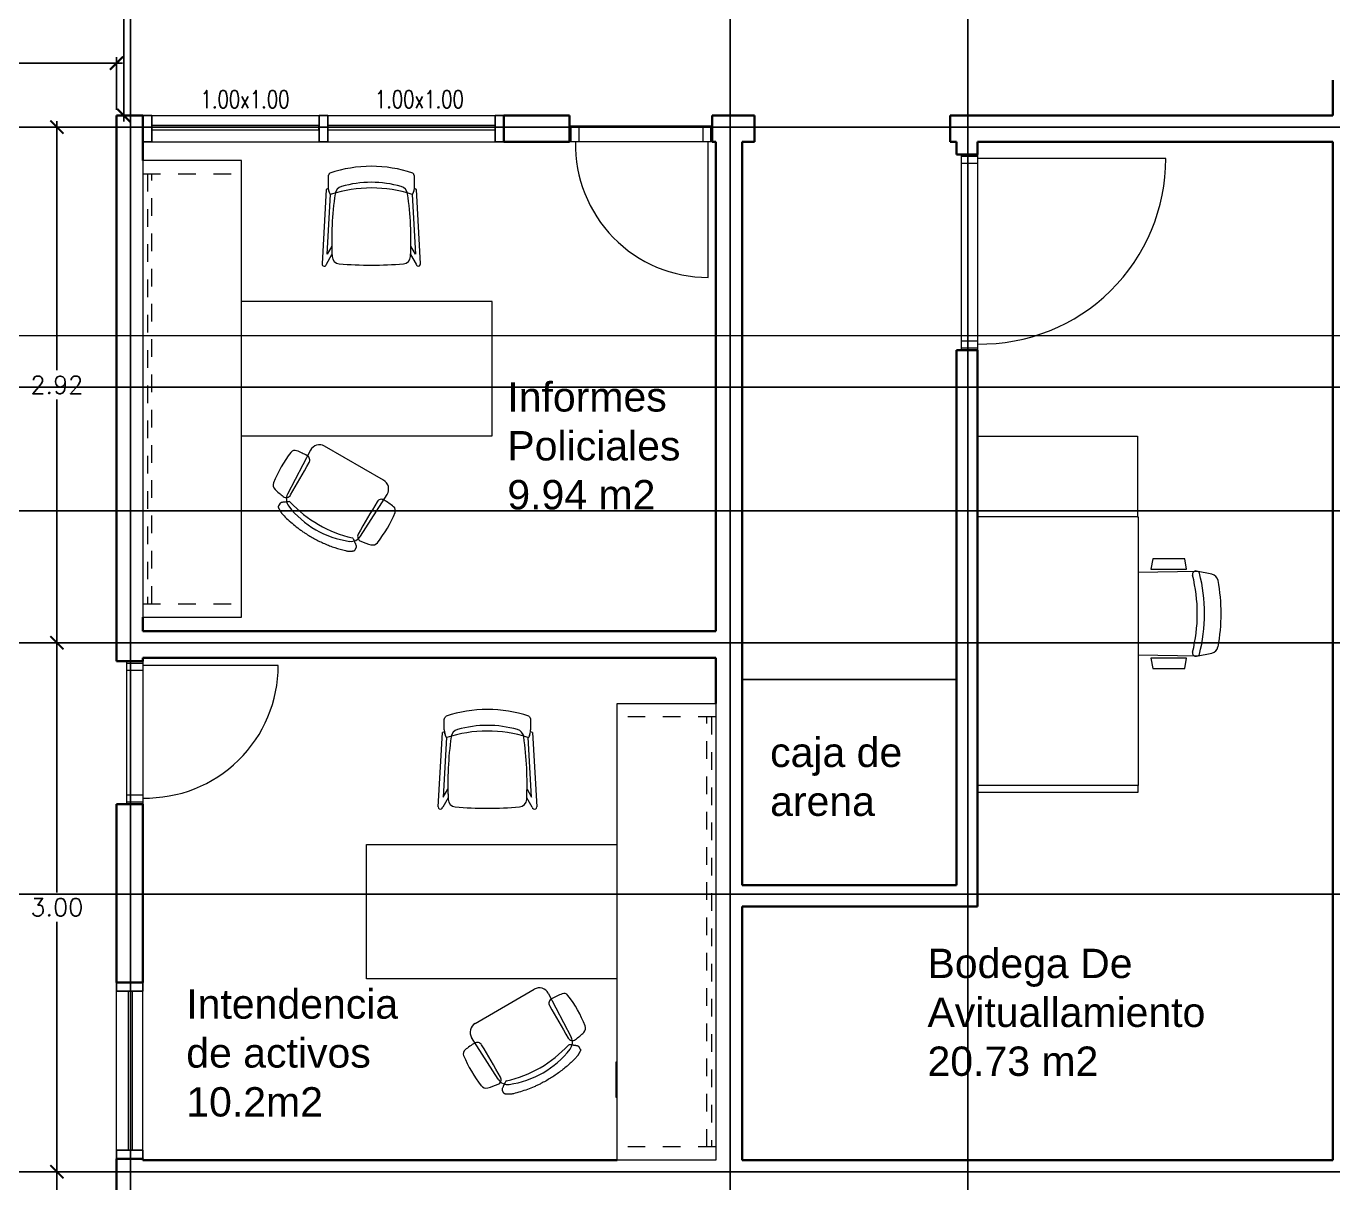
# Model space of a CAD drawing. Header units: inches. Extents: x -6 to 158, y 10 to 161.
# Drawn here: x 32.4 to 39.81, y 88.9 to 95.47 of the extents above; entities that cross this region are included whole.
import ezdxf

# ---------------------------------------------------------------- set-up
doc = ezdxf.new("R2010")
doc.units = ezdxf.units.IN
doc.header["$MEASUREMENT"] = 0
doc.linetypes.add('Dash', pattern=[6, 3, -3])
doc.linetypes.add('IMPORT-AI-Linetype-8', pattern=[7811.371918, 4882.107551, -976.421456, 976.421456, -976.421456])
for name, color, linetype in [('6', 6, 'Continuous'), ('FM-A-OP_1-102RP$0$A-TEXT-NT-002', 2, 'Continuous'), ('HATCH ACERA QUIRIBI', 33, 'FENCELINE1'), ('ZUCA-EJES', 251, 'Continuous')]:
    doc.layers.add(name, color=color, linetype=linetype)
for name, color, linetype, lineweight in [('A-DETL-GENF', 92, 'Continuous', 9), ('A-DOOR', 2, 'Continuous', 9), ('A-GLAZ-CURT', 2, 'Continuous', 9), ('A-GLAZ-CWMG', 2, 'Continuous', 9), ('A-WALL', 5, 'Continuous', 9), ('G-ANNO-SYMB', 111, 'Continuous', 9), ('I-FURN', 2, 'Continuous', 9), ('I-FURN-PNLS', 2, 'Continuous', 9)]:
    doc.layers.add(name, color=color, linetype=linetype, lineweight=lineweight)
doc.layers.add('Sector terreno natural', color=7, linetype='Continuous', lineweight=13, true_color=0xa28c7c)
doc.styles.add('DETALLES$0$DETALLES$0$TEXTO GENERAL', font='romans.shx')
doc.styles.add('FM-A-OP_1-102RP$0$2mm(50)', font='simplex.shx', dxfattribs={"width": 0.75, "height": 0.1})
doc.styles.get("Standard").update_dxf_attribs({"font": 'arial.ttf'})
doc.linetypes.add('FENCELINE1', pattern='A,0.25,-0.1,[133,ltypeshp.shx,S=0.1,R=0,X=-0.1,Y=0],-0.1,1', length=1.45)
doc.dimstyles.new('DISTRIBUCIÓN$0$PLANTA ARQUITECTONICA$0$STANDARD', dxfattribs={"dimscale": 0, "dimtxt": 0.1, "dimasz": 0.075, "dimexe": 0.0333, "dimexo": 0.0333, "dimgap": 0.0333, "dimtad": 0, "dimtih": 1, "dimtoh": 1, "dimzin": 0, "dimdsep": 46, "dimtxsty": 'DETALLES$0$DETALLES$0$TEXTO GENERAL', "dimblk": 'DISTRIBUCIÓN$0$PLANTA ARQUITECTONICA$0$_ARCHTICK', "dimcen": 0.0333, "dimdle": 0.0333, "dimclrd": 124, "dimclre": 124, "dimclrt": 1, "dimaunit": 1, "dimadec": 0, "dimazin": 0, "dimtfac": 1, "dimtix": 1, "dimtmove": 2, "dimatfit": 3, "dimfxl": 2, "dimtolj": 1, "dimtzin": 0, "dimarcsym": 0})

# ---------------------------------------------------------------- blocks, each defined once
blk = doc.blocks.new('Doors_Door-sets_JELD-WEN_Interior_HP_FS12_FCore_Single_1_0 - 1090 x 2090 mm - M11 x M21-367401-Level 1')
at = {"layer": 'A-DETL-GENF', "color": 1}
for p, q in [((-545, 32), (-503, 32)), ((-545, -60), (-545, 32)), ((-515, 32), (515, 32)), ((-503, 32), (-503, -60)), ((503, 32), (545, 32)), ((503, -60), (503, 32)), ((545, 32), (545, -60)), ((-503, -60), (-545, -60)), ((515, -60), (-515, -60)), ((545, -60), (503, -60)), ((530.8, -1127.8), (530.8, -60))]:
    blk.add_line(p, q, dxfattribs=at)
blk.add_arc((530.3, -76.5), 1051.3, 179.10071, 270.02725, dxfattribs=at)
at = {"layer": 'A-DOOR', "color": 1, "lineweight": 18}
for p, q in [((-555, -60), (-555, 32)), ((-555, 32), (-545, 32)), ((545, 32), (555, 32)), ((555, 32), (555, -60)), ((-545, -60), (-555, -60)), ((555, -60), (545, -60))]:
    blk.add_line(p, q, dxfattribs=at)
blk = doc.blocks.new('Doors_Door-sets_JELD-WEN_Interior_HP_FS12_FCore_Single_1_0 - 790 x 2090 mm - M8 x M21-368710-Level 1')
at = {"layer": 'A-DETL-GENF', "color": 1}
for p, q in [((-395, 17), (-353, 17)), ((-395, -75), (-395, 17)), ((-365, 17), (365, 17)), ((-353, 17), (-353, -75)), ((353, 17), (395, 17)), ((353, -75), (353, 17)), ((395, 17), (395, -75)), ((-353, -75), (-395, -75)), ((365, -75), (-365, -75)), ((395, -75), (353, -75)), ((380.8, -842.8), (380.8, -75))]:
    blk.add_line(p, q, dxfattribs=at)
blk.add_arc((380.3, -91.5), 751.3, 178.74157, 270.03813, dxfattribs=at)
at = {"layer": 'A-DOOR', "color": 1, "lineweight": 18}
for p, q in [((-405, -75), (-405, 17)), ((-405, 17), (-395, 17)), ((395, 17), (405, 17)), ((405, 17), (405, -75)), ((-395, -75), (-405, -75)), ((405, -75), (395, -75))]:
    blk.add_line(p, q, dxfattribs=at)
blk = doc.blocks.new('Haworth_Patterns-Workwall-Architectural - 96_ W x 76_ H x 22_ D-369735-Level 1')
at = {"layer": 'I-FURN-PNLS', "color": 251}
for p, q in [((685.8, 381), (-1905, 381)), ((-1905, 381), (-1905, -177.8)), ((685.8, -177.8), (685.8, 381)), ((-1905, -177.8), (685.8, -177.8))]:
    blk.add_line(p, q, dxfattribs=at)
at = {"layer": 'I-FURN-PNLS', "color": 251, "linetype": 'Dash'}
for p, q in [((-1828.8, 381), (-1828.8, -177.8)), ((609.6, 381), (609.6, -177.8)), ((609.6, 355.6), (-1828.8, 355.6)), ((-1828.8, 330.2), (609.6, 330.2))]:
    blk.add_line(p, q, dxfattribs=at)
blk = doc.blocks.new('Haworth_Worksurface_Compose-Convergent_Rectangular - 30_ x 60_-369739-Level 1')
at = {"layer": 'I-FURN-PNLS', "color": 251}
for p, q in [((-381, 660.4), (-381, -762)), ((381, -762), (381, 660.4)), ((-381, -762), (381, -762))]:
    blk.add_line(p, q, dxfattribs=at)
blk = doc.blocks.new('Haworth_Chair_Zody-Task1 - Height Adjustable Arms-369731-Level 1')
at = {"layer": 'I-FURN', "color": 251}
for p, q in [((-135.9, 332.2), (-135.9, 317.5)), ((364.5, 317.5), (364.5, 332.2)), ((-124.5, 248.2), (-136.5, -32.6)), ((365.1, -32.6), (353.1, 248.2)), ((-79.4, -92.2), (308, -92.2))]:
    blk.add_line(p, q, dxfattribs=at)
for centre, radius, start, end in [((-61, 245.5), 63.5, 111.90935, 177.55799), ((114.3, -375.7), 685.8, 72.76469, 107.23531), ((114.3, -190.4), 533.4, 68.09065, 111.90935), ((289.6, 245.5), 63.5, 2.44201, 68.09065), ((461.4, 127.5), 695, 171.3676, 187.7544), ((-191.2, 226.6), 34.9, 104.73527, 171.3676), ((-83.9, -181.5), 456.9, 96.97382, 104.73527), ((-135.9, 243.6), 28.6, 0.2302, 96.97382), ((3.2, 433.8), 182.4, 230.20856, 237.03743), ((-12984, 192), 12876.8, 359.28714, 0.2302), ((-90.7, 288.9), 9.77, 237.03743, 280.74467), ((319.3, 288.9), 9.77, 259.25536, 302.96257), ((225.4, 433.8), 182.4, 302.96257, 309.79144), ((13212.6, 192), 12876.8, 179.7698, 180.71286), ((364.5, 243.6), 28.6, 83.02618, 179.7698), ((312.5, -181.5), 456.9, 75.26473, 83.02618), ((419.8, 226.6), 34.9, 8.6324, 75.26473), ((-232.8, 127.5), 695, 352.2456, 8.6324), ((-198.9, 37.6), 28.6, 187.7544, 261.30306), ((-125.9, 514.7), 511.2, 261.30306, 268.71646), ((-136.8, 32.2), 28.6, 268.71646, 359.28714), ((365.4, 32.2), 28.6, 180.71286, 271.28354), ((354.5, 514.7), 511.2, 271.28354, 278.69694), ((427.5, 37.6), 28.6, 278.69694, 352.2456), ((-79.4, -35), 57.1, 177.55799, 270), ((308, -35), 57.1, 270, 2.44201)]:
    blk.add_arc(centre, radius, start, end, dxfattribs=at)
for points, knots in [([(319.4, 361.9), (306.1, 365.8), (279.2, 372.9), (238.5, 381.1), (204.2, 386), (176.6, 388.7), (152.4, 390.4), (124.7, 391.4), (93.5, 391.2), (62.4, 389.7), (31.3, 386.8), (0.3, 382.6), (-40.5, 375.2), (-70.8, 367.8), (-90.8, 361.9)], [0, 0, 0, 0, 0.1, 0.2, 0.3, 0.35, 0.4, 0.475, 0.55, 0.625, 0.7, 0.775, 0.85, 1, 1, 1, 1]), ([(-90.8, 361.9), (-93.9, 361), (-98.3, 359.5), (-103.8, 357.1), (-107.8, 355.1), (-111.6, 353.1), (-115.2, 351.1), (-118.6, 349), (-121.2, 347.4), (-123.1, 346.1), (-125, 344.9), (-127.9, 342.9), (-129.9, 341.5), (-131.1, 340.8)], [0, 0, 0, 0, 0.166667, 0.25, 0.333333, 0.416667, 0.5, 0.583333, 0.666667, 0.708333, 0.75, 0.833333, 1, 1, 1, 1]), ([(359.7, 340.8), (358.5, 341.5), (356.5, 342.9), (353.6, 344.9), (351.7, 346.1), (349.8, 347.4), (347.2, 349), (343.8, 351.1), (340.2, 353.1), (336.4, 355.1), (332.4, 357.1), (326.9, 359.5), (322.5, 361), (319.4, 361.9)], [0, 0, 0, 0, 0.166667, 0.25, 0.291667, 0.333333, 0.416667, 0.5, 0.583333, 0.666667, 0.75, 0.833333, 1, 1, 1, 1])]:
    blk.add_open_spline(points, degree=3, knots=knots, dxfattribs=at)
for points in [[(-133.8, 338.4), (-134.2, 337.8), (-134.9, 336.4), (-135.6, 334.3), (-135.8, 332.9), (-135.9, 332.2)], [(-135.9, 317.5), (-135.8, 316.2), (-135.3, 313.7), (-133.2, 309.8), (-129.9, 305.8), (-125.4, 301.9), (-121.6, 299.2), (-119.5, 297.9)], [(-131.1, 340.8), (-131.4, 340.5), (-132.1, 340.1), (-132.8, 339.5), (-133.4, 338.9), (-133.7, 338.6), (-133.8, 338.4)], [(-119.5, 297.9), (-118.4, 297.2), (-116.4, 295.9), (-114.5, 294.4), (-113.5, 293.6)], [(342.1, 293.6), (343.1, 294.4), (345, 295.9), (347, 297.2), (348.1, 297.9)], [(348.1, 297.9), (350.2, 299.2), (354, 301.9), (358.5, 305.8), (361.8, 309.8), (363.9, 313.7), (364.4, 316.2), (364.5, 317.5)], [(362.4, 338.4), (362.3, 338.6), (362, 338.9), (361.4, 339.5), (360.7, 340.1), (360, 340.5), (359.7, 340.8)], [(364.5, 332.2), (364.4, 332.9), (364.2, 334.3), (363.5, 336.4), (362.8, 337.8), (362.4, 338.4)]]:
    blk.add_open_spline(points, degree=3, dxfattribs=at)
blk = doc.blocks.new('Haworth_Chair_Zody-Guest - Sled Base-369733-Level 1')
at = {"layer": 'I-FURN', "color": 251}
for p, q in [((-130.5, 405.7), (-130.5, 344.8)), ((359.1, 344.8), (359.1, 405.7)), ((-141.2, 329.7), (-165.1, -92)), ((-136.5, -37.1), (-117.3, 302)), ((345.9, 302), (365.1, -37.1)), ((393.7, -92), (369.8, 329.7)), ((-110.2, 8.6), (-136.5, -37.1)), ((365.1, -37.1), (338.8, 8.6)), ((-139.7, -93.5), (-108.8, -39.9)), ((337.4, -39.9), (368.3, -93.5))]:
    blk.add_line(p, q, dxfattribs=at)
for centre, radius, start, end in [((114.3, -271.9), 732.8, 71.31737, 108.68328), ((114.3, -279.3), 660.4, 111.69998, 112.75632), ((-37.4, 344.8), 93.1, 180, 204.98637), ((-37.4, 344.8), 93.1, 186.47848, 204.98637), ((-116, 308.2), 6.35, 204.98637, 258.40915), ((-116, 308.2), 6.35, 204.98637, 287.82764), ((114.3, -408), 746, 71.94453, 107.82764), ((1798.9, 37.7), 1909.3, 171.9659, 182.62606), ((-41.4, 297.5), 50.8, 106.17353, 171.9659), ((114.3, -239.2), 609.6, 73.82647, 106.17353), ((270, 297.5), 50.8, 8.0341, 73.82647), ((-1570.3, 37.7), 1909.3, 357.37394, 8.0341), ((344.3, 307.4), 6.35, 281.41858, 334.47697), ((344.6, 308.2), 6.35, 281.59085, 335.01363), ((266, 344.8), 93.1, 334.47697, 360), ((266, 344.8), 93.1, 335.01363, 353.52152), ((114.3, -279.3), 660.4, 67.24368, 68.30002), ((1798.9, 37.7), 1909.3, 180.87613, 182.33066), ((-1570.3, 37.7), 1909.3, 357.66934, 359.12387), ((-64, -47.7), 44.5, 182.62606, 265.09121), ((292.6, -47.7), 44.4, 275.93956, 357.37394), ((-152.4, -92.7), 12.7, 176.75, 356.75), ((114.8, 2033.8), 2133.6, 265.09121, 274.90442), ((381, -92.7), 12.7, 183.25, 3.25)]:
    blk.add_arc(centre, radius, start, end, dxfattribs=at)
for points in [[(-120.4, 422.3), (-122, 420.8), (-124.7, 417.8), (-127.8, 413.5), (-129.8, 409.4), (-130.4, 406.9), (-130.5, 405.7)], [(359.1, 405.7), (359, 406.9), (358.4, 409.4), (356.4, 413.5), (353.3, 417.8), (350.6, 420.8), (349, 422.3)]]:
    blk.add_open_spline(points, degree=3, dxfattribs=at)
blk = doc.blocks.new('Haworth_Compose-Storage-Lateral - 1_5 High 30_x18_ Full Lateral-446046-Level 1')
at = {"layer": 'I-FURN'}
for p, q in [((-101.6, 209.5), (101.6, 209.5)), ((-101.6, 203.2), (-101.6, 209.5)), ((101.6, 209.5), (101.6, 203.2))]:
    blk.add_line(p, q, dxfattribs=at)
blk = doc.blocks.new('Haworth_Patterns-Workwall-Architectural - 96_ W x 76_ H x 22_ D-446049-Level 1')
at = {"layer": 'I-FURN-PNLS', "color": 251}
for p, q in [((-1905, 177.8), (685.8, 177.8)), ((-1905, -381), (-1905, 177.8)), ((685.8, 177.8), (685.8, -381)), ((685.8, -381), (-1905, -381))]:
    blk.add_line(p, q, dxfattribs=at)
at = {"layer": 'I-FURN-PNLS', "color": 251, "linetype": 'Dash'}
for p, q in [((-1828.8, -381), (-1828.8, 177.8)), ((609.6, -381), (609.6, 177.8)), ((-1828.8, -330.2), (609.6, -330.2)), ((609.6, -355.6), (-1828.8, -355.6))]:
    blk.add_line(p, q, dxfattribs=at)
blk = doc.blocks.new('Haworth_Worksurface_Compose-Convergent_Rectangular - 30_ x 60_-446193-Level 1')
at = {"layer": 'I-FURN-PNLS', "color": 251}
for p, q in [((-381, 762), (381, 762)), ((-381, -660.4), (-381, 762)), ((381, 762), (381, -660.4))]:
    blk.add_line(p, q, dxfattribs=at)
blk = doc.blocks.new('Haworth_Chair_Zody-Task1 - Height Adjustable Arms-446194-Level 1')
at = {"layer": 'I-FURN', "color": 251}
for p, q in [((-79.4, 92.2), (308, 92.2)), ((-124.5, -248.2), (-136.5, 32.6)), ((365.1, 32.6), (353.1, -248.2)), ((-135.9, -332.2), (-135.9, -317.5)), ((364.5, -317.5), (364.5, -332.2))]:
    blk.add_line(p, q, dxfattribs=at)
for centre, radius, start, end in [((-79.4, 35), 57.1, 90, 182.44201), ((308, 35), 57.2, 357.55799, 90), ((461.4, -127.5), 695, 172.2456, 188.6324), ((-198.9, -37.6), 28.6, 98.69694, 172.2456), ((-125.9, -514.7), 511.2, 91.28354, 98.69694), ((-136.8, -32.2), 28.6, 0.71286, 91.28354), ((-12984, -192), 12876.8, 359.7698, 0.71286), ((13212.6, -192), 12876.8, 179.28714, 180.2302), ((365.4, -32.2), 28.6, 88.71646, 179.28714), ((354.5, -514.7), 511.2, 81.30306, 88.71646), ((427.5, -37.6), 28.6, 7.7544, 81.30306), ((-232.8, -127.5), 695, 351.3676, 7.7544), ((-191.2, -226.6), 34.9, 188.6324, 255.26473), ((-83.9, 181.5), 456.9, 255.26473, 263.02618), ((-135.9, -243.6), 28.6, 263.02618, 359.7698), ((-61, -245.5), 63.5, 182.44201, 248.09065), ((3.2, -433.8), 182.4, 122.96257, 129.79144), ((-90.7, -288.9), 9.77, 79.25533, 122.96257), ((114.3, 375.7), 685.8, 252.76469, 287.23531), ((289.6, -245.5), 63.5, 291.90935, 357.55799), ((319.3, -288.9), 9.77, 57.03743, 100.74464), ((225.4, -433.8), 182.4, 50.20856, 57.03743), ((364.5, -243.6), 28.6, 180.2302, 276.97382), ((312.5, 181.5), 456.9, 276.97382, 284.73527), ((419.8, -226.6), 34.9, 284.73527, 351.3676), ((114.3, 190.4), 533.4, 248.09065, 291.90935)]:
    blk.add_arc(centre, radius, start, end, dxfattribs=at)
for points in [[(-119.5, -297.9), (-118.4, -297.2), (-116.4, -295.9), (-114.5, -294.4), (-113.5, -293.6)], [(342.1, -293.6), (343.1, -294.4), (345, -295.9), (347, -297.2), (348.1, -297.9)], [(-135.9, -317.5), (-135.8, -316.2), (-135.3, -313.7), (-133.2, -309.8), (-129.9, -305.8), (-125.4, -301.9), (-121.6, -299.2), (-119.5, -297.9)], [(-133.8, -338.4), (-134.2, -337.8), (-134.9, -336.4), (-135.6, -334.3), (-135.8, -332.9), (-135.9, -332.2)], [(-131.1, -340.8), (-131.4, -340.5), (-132.1, -340.1), (-132.8, -339.5), (-133.4, -338.9), (-133.7, -338.6), (-133.8, -338.4)], [(348.1, -297.9), (350.2, -299.2), (354, -301.9), (358.5, -305.8), (361.8, -309.8), (363.9, -313.7), (364.4, -316.2), (364.5, -317.5)], [(362.4, -338.4), (362.3, -338.6), (362, -338.9), (361.4, -339.5), (360.7, -340.1), (360, -340.5), (359.7, -340.8)], [(364.5, -332.2), (364.4, -332.9), (364.2, -334.3), (363.5, -336.4), (362.8, -337.8), (362.4, -338.4)]]:
    blk.add_open_spline(points, degree=3, dxfattribs=at)
for points, knots in [([(-90.8, -361.9), (-93.9, -361), (-98.3, -359.5), (-103.8, -357.1), (-107.8, -355.1), (-111.6, -353.1), (-115.2, -351.1), (-118.6, -349), (-121.2, -347.4), (-123.1, -346.1), (-125, -344.9), (-127.9, -342.9), (-129.9, -341.5), (-131.1, -340.8)], [-1, -1, -1, -1, -0.833333, -0.75, -0.666667, -0.583333, -0.5, -0.416667, -0.333333, -0.291667, -0.25, -0.166667, 0, 0, 0, 0]), ([(319.4, -361.9), (299.4, -367.8), (269.1, -375.2), (228.3, -382.6), (197.3, -386.8), (166.2, -389.7), (135.1, -391.2), (103.9, -391.4), (76.2, -390.4), (52, -388.7), (24.4, -386), (-10, -381.1), (-50.6, -372.9), (-77.5, -365.8), (-90.8, -361.9)], [-1, -1, -1, -1, -0.85, -0.775, -0.7, -0.625, -0.55, -0.475, -0.4, -0.35, -0.3, -0.2, -0.1, 0, 0, 0, 0]), ([(359.7, -340.8), (358.5, -341.5), (356.5, -342.9), (353.6, -344.9), (351.7, -346.1), (349.8, -347.4), (347.2, -349), (343.8, -351.1), (340.2, -353.1), (336.4, -355.1), (332.4, -357.1), (326.9, -359.5), (322.5, -361), (319.4, -361.9)], [-1, -1, -1, -1, -0.833333, -0.75, -0.708333, -0.666667, -0.583333, -0.5, -0.416667, -0.333333, -0.25, -0.166667, 0, 0, 0, 0])]:
    blk.add_open_spline(points, degree=3, knots=knots, dxfattribs=at)
blk = doc.blocks.new('Haworth_Chair_Zody-Guest - Sled Base-631458-Level 1')
at = {"layer": 'I-FURN', "color": 251}
for p, q in [((-141.2, -329.7), (-165.1, 92)), ((-139.7, 93.5), (-108.8, 39.9)), ((337.4, 39.9), (368.3, 93.5)), ((393.7, 92), (369.8, -329.7)), ((-136.5, 37.1), (-117.3, -302)), ((-110.2, -8.6), (-136.5, 37.1)), ((365.1, 37.1), (338.8, -8.6)), ((345.9, -302), (365.1, 37.1)), ((-130.5, -405.7), (-130.5, -344.8)), ((359.1, -344.8), (359.1, -405.7))]:
    blk.add_line(p, q, dxfattribs=at)
for centre, radius, start, end in [((-152.4, 92.7), 12.7, 3.25, 183.25), ((-64, 47.7), 44.5, 94.90879, 177.37394), ((114.8, -2033.8), 2133.6, 85.09558, 94.90879), ((292.6, 47.7), 44.4, 2.62606, 84.06044), ((381, 92.7), 12.7, 356.75, 176.75), ((1798.9, -37.7), 1909.3, 177.37394, 188.0341), ((1798.9, -37.7), 1909.3, 177.66934, 179.12387), ((-1570.3, -37.7), 1909.3, 351.9659, 2.62606), ((-1570.3, -37.7), 1909.3, 0.87613, 2.33066), ((114.3, 279.3), 660.4, 247.24368, 248.30002), ((-37.4, -344.8), 93.1, 155.01363, 180), ((-37.4, -344.8), 93.1, 155.01363, 173.52152), ((-116, -308.2), 6.35, 72.17236, 155.01363), ((-116, -308.2), 6.35, 101.59085, 155.01363), ((114.3, 408), 746, 252.17236, 288.05547), ((-41.4, -297.5), 50.8, 188.0341, 253.82647), ((114.3, 239.2), 609.6, 253.82647, 286.17353), ((270, -297.5), 50.8, 286.17353, 351.9659), ((344.3, -307.4), 6.35, 25.52303, 78.58142), ((344.6, -308.2), 6.35, 24.98637, 78.40915), ((266, -344.8), 93.1, 0, 25.52303), ((266, -344.8), 93.1, 6.47848, 24.98637), ((114.3, 279.3), 660.4, 291.69998, 292.75632), ((114.3, 271.9), 732.8, 251.31672, 288.68263)]:
    blk.add_arc(centre, radius, start, end, dxfattribs=at)
for points in [[(-120.4, -422.3), (-122, -420.8), (-124.7, -417.8), (-127.8, -413.5), (-129.8, -409.4), (-130.4, -406.9), (-130.5, -405.7)], [(359.1, -405.7), (359, -406.9), (358.4, -409.4), (356.4, -413.5), (353.3, -417.8), (350.6, -420.8), (349, -422.3)]]:
    blk.add_open_spline(points, degree=3, dxfattribs=at)
blk = doc.blocks.new('Haworth_Worksurface_Reside-Rectangular2 - 60_ x 30_-V3-Level 1')
at = {"layer": 'I-FURN-PNLS', "color": 251}
for p, q in [((-762, 457.2), (762, 457.2)), ((-762, 452.4375), (-762, 457.2))]:
    blk.add_line(p, q, dxfattribs=at)
blk = doc.blocks.new('Haworth_Belong-Screen1 - Full Modesty or Structural L Screen 36-V4-Level 1')
at = {"layer": 'I-FURN-PNLS', "color": 251}
for p, q in [((443.6, 19), (-467.6, 19)), ((443.6, -19.1), (443.6, 19)), ((-467.6, -19.1), (443.6, -19.1))]:
    blk.add_line(p, q, dxfattribs=at)
blk = doc.blocks.new('Haworth_Chair_Very-Task - Fixed Arms-V5-Level 1')
at = {"layer": 'I-FURN', "color": 251}
for p, q in [((-109.1, 393.8), (-127.4, 306.3)), ((356, 306.3), (337.7, 393.8)), ((-125.6, 310.5), (-119.7, -24.2)), ((348.3, -24.2), (354.2, 310.5)), ((-138.9, 250.2), (-197.6, 240.3)), ((-197.6, 240.3), (-197.6, 57.8)), ((-138.9, 48.1), (-138.9, 250.2)), ((426.2, 240.3), (367.5, 250.2)), ((367.5, 250.2), (367.5, 48.1)), ((426.2, 57.8), (426.2, 240.3)), ((-197.6, 57.8), (-138.9, 48.1)), ((367.5, 48.1), (426.2, 57.8))]:
    blk.add_line(p, q, dxfattribs=at)
for centre, radius, start, end in [((114.3, -555.4), 1001.7, 79.16894, 100.83149), ((-65.6, 384.7), 44.5, 100.83149, 168.19944), ((294.2, 384.7), 44.4, 11.80056, 79.16894), ((-108.7, 302.4), 19.1, 168.19944, 284.16199), ((-112.9, 310.7), 12.7, 104.32123, 181), ((114.3, -579.1), 931.1, 75.67877, 104.32123), ((114.3, -581.5), 892.6, 75.83801, 104.16199), ((337.3, 302.4), 19, 255.83801, 11.80056), ((341.5, 310.7), 12.7, 359, 75.67877)]:
    blk.add_arc(centre, radius, start, end, dxfattribs=at)
blk = doc.blocks.new('FIX Haworth_Beside-Storage_Base-Unit_Single-Door-Open-Above - 36_ x Two High-V6-Level 1')
at = {"layer": 'I-FURN-PNLS', "color": 251}
for p, q in [((-450.8, 165.1), (455.6, 165.1)), ((455.6, 165.1), (455.6, -292.1)), ((455.6, -292.1), (-450.8, -292.1))]:
    blk.add_line(p, q, dxfattribs=at)
blk = doc.blocks.new('System Panel - Glazed-952860-Level 1')
at = {"layer": 'A-GLAZ-CURT', "color": 160, "lineweight": 18}
for p, q in [((450, 49.5), (-450, 49.5)), ((-450, 49.5), (-450, 24.5)), ((-450, 24.5), (450, 24.5)), ((450, 24.5), (450, 49.5))]:
    blk.add_line(p, q, dxfattribs=at)
blk = doc.blocks.new('Rectangular Mullion - 50 x 150mm-949924-Level 1')
at = {"layer": 'A-GLAZ-CWMG', "lineweight": 25}
for p, q in [((0, 75), (-50, 75)), ((-50, 75), (-50, -75)), ((0, -75), (0, 75)), ((-50, -75), (0, -75))]:
    blk.add_line(p, q, dxfattribs=at)
blk = doc.blocks.new('Rectangular Mullion - 50 x 150mm-952859-Level 1')
at = {"layer": 'A-GLAZ-CWMG'}
for p, q in [((4567, 7754.4), (3667, 7754.4)), ((4567, 7604.4), (3667, 7604.4))]:
    blk.add_line(p, q, dxfattribs=at)
blk = doc.blocks.new('Rectangular Mullion - 50 x 150mm-949923-Level 1')
at = {"layer": 'A-GLAZ-CWMG', "lineweight": 25}
for p, q in [((-50, 75), (0, 75)), ((-50, -75), (-50, 75)), ((0, 75), (0, -75)), ((0, -75), (-50, -75))]:
    blk.add_line(p, q, dxfattribs=at)
blk = doc.blocks.new('System Panel - Glazed-953008-Level 1')
at = {"layer": 'A-GLAZ-CURT', "color": 160, "lineweight": 18}
for p, q in [((474.4, 49.5), (-474.4, 49.5)), ((-474.4, 49.5), (-474.4, 24.5)), ((-474.4, 24.5), (474.4, 24.5)), ((474.4, 24.5), (474.4, 49.5))]:
    blk.add_line(p, q, dxfattribs=at)
blk = doc.blocks.new('Rectangular Mullion - 50 x 150mm-953007-Level 1')
at = {"layer": 'A-GLAZ-CWMG'}
for p, q in [((-1300, 8803.2), (-1300, 9752.1)), ((-1150, 8803.2), (-1150, 9752.1))]:
    blk.add_line(p, q, dxfattribs=at)
blk = doc.blocks.new('Rectangular Mullion - 50 x 150mm-949921-Level 1')
at = {"layer": 'A-GLAZ-CWMG', "lineweight": 25}
for p, q in [((-25, 75), (25, 75)), ((-25, -75), (-25, 75)), ((25, 75), (25, -75)), ((25, -75), (-25, -75))]:
    blk.add_line(p, q, dxfattribs=at)
blk = doc.blocks.new('DISTRIBUCIÓN$0$PLANTA ARQUITECTONICA$0$_ARCHTICK')
at = {"color": 0, "linetype": 'ByBlock', "const_width": 0.15}
blk.add_lwpolyline([(-0.5, -0.5), (0.5, 0.5)], dxfattribs=at)
blk = doc.blocks.new('*D1011')
at = {"layer": 'Defpoints', "color": 0, "transparency": 16777216}
for p in [(32.991, 88.968), (32.5724, 85.968), (32.991, 85.968)]:
    blk.add_point(p, dxfattribs=at)
at = {"layer": 'Sector terreno natural', "color": 124, "lineweight": -2, "transparency": 16777216}
for p, q in [((32.9577, 88.968), (32.5391, 88.968)), ((32.5724, 89.0013), (32.5724, 87.5513)), ((32.5724, 85.9347), (32.5724, 87.3847)), ((32.9577, 85.968), (32.5391, 85.968))]:
    blk.add_line(p, q, dxfattribs=at)
at = {"layer": 'Sector terreno natural', "color": 124, "lineweight": -2, "transparency": 16777216, "xscale": 0.075, "yscale": 0.075, "zscale": 0.075}
for p, rotation in [((32.5724, 88.968), 90), ((32.5724, 85.968), 270)]:
    blk.add_blockref('DISTRIBUCIÓN$0$PLANTA ARQUITECTONICA$0$_ARCHTICK', p, dxfattribs=dict(at, rotation=rotation))
at = {"layer": 'Sector terreno natural', "color": 1, "transparency": 16777216, "insert": (32.5724, 87.468), "char_height": 0.1, "attachment_point": 5, "style": 'DETALLES$0$DETALLES$0$TEXTO GENERAL'}
blk.add_mtext('\\A1;3.00', dxfattribs=at)
blk = doc.blocks.new('*D1012')
at = {"layer": 'Defpoints', "color": 0, "transparency": 16777216}
for p in [(32.991, 91.968), (32.5724, 88.968), (32.991, 88.968)]:
    blk.add_point(p, dxfattribs=at)
at = {"layer": 'Sector terreno natural', "color": 124, "lineweight": -2, "transparency": 16777216}
for p, q in [((32.5724, 92.0013), (32.5724, 90.5513)), ((32.9577, 91.968), (32.5391, 91.968)), ((32.5724, 88.9347), (32.5724, 90.3847)), ((32.9577, 88.968), (32.5391, 88.968))]:
    blk.add_line(p, q, dxfattribs=at)
at = {"layer": 'Sector terreno natural', "color": 124, "lineweight": -2, "transparency": 16777216, "xscale": 0.075, "yscale": 0.075, "zscale": 0.075}
for p, rotation in [((32.5724, 91.968), 90), ((32.5724, 88.968), 270)]:
    blk.add_blockref('DISTRIBUCIÓN$0$PLANTA ARQUITECTONICA$0$_ARCHTICK', p, dxfattribs=dict(at, rotation=rotation))
at = {"layer": 'Sector terreno natural', "color": 1, "transparency": 16777216, "insert": (32.5724, 90.468), "char_height": 0.1, "attachment_point": 5, "style": 'DETALLES$0$DETALLES$0$TEXTO GENERAL'}
blk.add_mtext('\\A1;3.00', dxfattribs=at)
blk = doc.blocks.new('*D1013')
at = {"layer": 'Defpoints', "color": 0, "transparency": 16777216}
for p in [(32.5724, 94.893), (32.991, 94.893), (32.991, 91.968)]:
    blk.add_point(p, dxfattribs=at)
at = {"layer": 'Sector terreno natural', "color": 124, "lineweight": -2, "transparency": 16777216}
for p, q in [((32.9577, 94.893), (32.5391, 94.893)), ((32.5724, 94.9263), (32.5724, 93.5138)), ((32.5724, 91.9347), (32.5724, 93.3472)), ((32.9577, 91.968), (32.5391, 91.968))]:
    blk.add_line(p, q, dxfattribs=at)
at = {"layer": 'Sector terreno natural', "color": 124, "lineweight": -2, "transparency": 16777216, "xscale": 0.075, "yscale": 0.075, "zscale": 0.075}
for p, rotation in [((32.5724, 94.893), 90), ((32.5724, 91.968), 270)]:
    blk.add_blockref('DISTRIBUCIÓN$0$PLANTA ARQUITECTONICA$0$_ARCHTICK', p, dxfattribs=dict(at, rotation=rotation))
at = {"layer": 'Sector terreno natural', "color": 1, "transparency": 16777216, "insert": (32.5724, 93.4305), "char_height": 0.1, "attachment_point": 5, "style": 'DETALLES$0$DETALLES$0$TEXTO GENERAL'}
blk.add_mtext('\\A1;2.92', dxfattribs=at)
blk = doc.blocks.new('*D1014')
at = {"layer": 'Defpoints', "color": 0, "transparency": 16777216}
for p in [(32.9474, 96.4581), (32.9474, 94.9582), (32.9524, 94.9582)]:
    blk.add_point(p, dxfattribs=at)
at = {"layer": 'Sector terreno natural', "color": 124, "lineweight": -2, "transparency": 16777216}
for p, q in [((32.9524, 96.4914), (32.9524, 95.7915)), ((32.9807, 96.4581), (32.9857, 96.4581)), ((32.9524, 94.9249), (32.9524, 95.6249)), ((32.9807, 94.9582), (32.9857, 94.9582))]:
    blk.add_line(p, q, dxfattribs=at)
at = {"layer": 'Sector terreno natural', "color": 124, "lineweight": -2, "transparency": 16777216, "xscale": 0.075, "yscale": 0.075, "zscale": 0.075}
for p, rotation in [((32.9524, 96.4581), 90), ((32.9524, 94.9582), 270)]:
    blk.add_blockref('DISTRIBUCIÓN$0$PLANTA ARQUITECTONICA$0$_ARCHTICK', p, dxfattribs=dict(at, rotation=rotation))
at = {"layer": 'Sector terreno natural', "color": 1, "transparency": 16777216, "insert": (32.9524, 95.7082), "char_height": 0.1, "attachment_point": 5, "style": 'DETALLES$0$DETALLES$0$TEXTO GENERAL'}
blk.add_mtext('\\A1;1.50', dxfattribs=at)
blk = doc.blocks.new('*D1015')
at = {"layer": 'Defpoints', "color": 0, "transparency": 16777216}
for p in [(31.2107, 95.2551), (31.2107, 94.9582), (32.9107, 94.9582)]:
    blk.add_point(p, dxfattribs=at)
at = {"layer": 'Sector terreno natural', "color": 124, "lineweight": -2, "transparency": 16777216}
for p, q in [((31.2107, 94.9915), (31.2107, 95.2884)), ((32.9107, 94.9915), (32.9107, 95.2884)), ((31.1774, 95.2551), (31.8821, 95.2551)), ((32.944, 95.2551), (32.2392, 95.2551))]:
    blk.add_line(p, q, dxfattribs=at)
at = {"layer": 'Sector terreno natural', "color": 124, "lineweight": -2, "transparency": 16777216, "xscale": 0.075, "yscale": 0.075, "zscale": 0.075, "rotation": 180}
blk.add_blockref('DISTRIBUCIÓN$0$PLANTA ARQUITECTONICA$0$_ARCHTICK', (31.2107, 95.2551), dxfattribs=at)
at = {"layer": 'Sector terreno natural', "color": 124, "lineweight": -2, "transparency": 16777216, "xscale": 0.075, "yscale": 0.075, "zscale": 0.075}
blk.add_blockref('DISTRIBUCIÓN$0$PLANTA ARQUITECTONICA$0$_ARCHTICK', (32.9107, 95.2551), dxfattribs=at)
at = {"layer": 'Sector terreno natural', "color": 1, "transparency": 16777216, "insert": (32.0607, 95.2481), "char_height": 0.1, "attachment_point": 5, "style": 'DETALLES$0$DETALLES$0$TEXTO GENERAL'}
blk.add_mtext('\\A1;1.70', dxfattribs=at)

msp = doc.modelspace()

# ---------------------------------------------------------------- hatches: boundary and pattern name
at = {"layer": 'HATCH ACERA QUIRIBI', "linetype": 'ByBlock'}
h = msp.add_hatch(dxfattribs=at)
h.set_pattern_fill('AR-SAND', color=33, scale=0.005)
h.set_pattern_definition([(37.5, (-2717.0635, -1543.11324), (-0.008000156, 0.244706619), [0, -0.19304, 0, -0.2159, 0, -0.206375]), (7.5, (-2717.0635, -1543.11324), (0.22476164, 0.35841255), [0, -0.10414, 0, -0.17399, 0, -0.066675]), (327.5, (-2717.2197, -1543.11324), (0.395496185, 0.000718592), [0, -0.0635, 0, -0.2286, 0, -0.29845]), (317.5, (-2717.2197, -1543.11324), (0.381778226, 0.11146466), [0, -0.03175, 0, -0.14986, 0, -0.17145])])
h.paths.add_polyline_path([(20.0346, 112.3765), (20.7064, 97.4211), (20.7064, 84.3621), (20.7064, 67.7191), (26.7389, 69.4585), (35.0142, 71.8447), (44.88, 77.1027), (47.8682, 92.7059), (50.122, 111.7901)])
h.paths.add_polyline_path([(21.2908, 111.1518), (21.9064, 97.448), (21.9064, 84.3621), (21.9064, 69.314), (26.4064, 70.6115), (34.5609, 72.9628), (43.8093, 77.8919), (46.6816, 92.8893), (48.775, 110.6162)], flags=16)

# ---------------------------------------------------------------- linework, layer by layer
at = {"layer": '6', "color": 10}
msp.add_line((37.6757, 91.7589), (36.4607, 91.7589), dxfattribs=at)
at = {"layer": 'A-WALL', "lineweight": 35}
for p, q in [((39.8107, 95.159), (39.8107, 94.9582)), ((33.0607, 94.9582), (32.9107, 94.9582)), ((32.9107, 94.9582), (32.9107, 91.8632)), ((33.0607, 94.704), (33.0607, 94.9582)), ((35.4807, 94.9582), (35.1084, 94.9582)), ((35.1084, 94.9582), (35.1084, 94.8082)), ((35.4807, 94.8082), (35.4807, 94.9582)), ((36.5307, 94.9582), (36.2907, 94.9582)), ((36.2907, 94.9582), (36.2907, 94.8082)), ((36.5307, 94.8082), (36.5307, 94.9582)), ((39.8107, 94.9582), (37.6407, 94.9582)), ((37.6407, 94.9582), (37.6407, 94.8082)), ((35.1084, 94.8082), (35.4807, 94.8082)), ((36.2907, 94.8082), (36.3107, 94.8082)), ((36.3107, 94.8082), (36.3107, 92.0332)), ((36.4607, 90.5931), (36.4607, 94.8082)), ((36.4607, 94.8082), (36.5307, 94.8082)), ((37.6407, 94.8082), (37.6757, 94.8082)), ((37.6757, 94.8082), (37.6757, 94.7382)), ((37.7957, 94.8082), (39.8107, 94.8082)), ((37.7957, 94.7382), (37.7957, 94.8082)), ((39.8107, 94.8082), (39.8107, 89.0332)), ((37.6757, 94.7382), (37.7957, 94.7382)), ((37.7957, 93.6282), (37.6757, 93.6282)), ((37.6757, 93.6282), (37.6757, 90.5931)), ((37.7957, 90.4731), (37.7957, 93.6282)), ((33.0607, 92.0332), (33.0607, 92.1132)), ((36.3107, 92.0332), (33.0607, 92.0332)), ((32.9107, 91.8632), (33.0607, 91.8632)), ((33.0607, 91.8832), (36.3107, 91.8832)), ((33.0607, 91.8632), (33.0607, 91.8832)), ((36.3107, 91.8832), (36.3107, 91.624)), ((32.9107, 91.0532), (32.9107, 90.0412)), ((33.0607, 91.0532), (32.9107, 91.0532)), ((33.0607, 90.0412), (33.0607, 91.0532)), ((37.6757, 90.5931), (36.4607, 90.5931)), ((36.4607, 89.0332), (36.4607, 90.4731)), ((36.4607, 90.4731), (37.7957, 90.4731)), ((32.9107, 90.0412), (33.0607, 90.0412)), ((32.9107, 89.0412), (32.9107, 88.8632)), ((33.0607, 89.0412), (32.9107, 89.0412)), ((33.0607, 89.0332), (33.0607, 89.0412)), ((35.7519, 89.0332), (33.0607, 89.0332)), ((39.8107, 89.0332), (36.4607, 89.0332))]:
    msp.add_line(p, q, dxfattribs=at)
at = {"layer": 'G-ANNO-SYMB'}
msp.add_line((45.0597, 93.7083), (20.0145, 93.7083), dxfattribs=at)
at = {"layer": 'ZUCA-EJES', "color": 253, "linetype": 'IMPORT-AI-Linetype-8', "ltscale": 0.01}
for p, q in [((32.991, 113.0964), (32.991, 76.4303)), ((36.3913, 113.0964), (36.3913, 76.4303)), ((37.741, 110.5434), (37.741, 76.4303)), ((50.3482, 94.893), (25.0564, 94.893)), ((50.3482, 93.418), (25.0564, 93.418)), ((50.3482, 92.7154), (25.0564, 92.7154)), ((50.3482, 91.968), (25.0564, 91.968)), ((50.3482, 90.5429), (25.0261, 90.5429)), ((50.3482, 88.968), (25.0261, 88.968))]:
    msp.add_line(p, q, dxfattribs=at)

# ---------------------------------------------------------------- block references
at = {"layer": 'A-DOOR', "xscale": 0.000999999999999, "yscale": 0.000999999999999, "zscale": 0.000999999999999}
msp.add_blockref('Doors_Door-sets_JELD-WEN_Interior_HP_FS12_FCore_Single_1_0 - 790 x 2090 mm - M8 x M21-368710-Level 1', (35.8857, 94.8832), dxfattribs=at)
at = {"layer": 'A-DOOR', "xscale": 0.000999999999999, "yscale": 0.000999999999999, "zscale": 0.000999999999999, "rotation": 89.99999999999999}
for name, p in [('Doors_Door-sets_JELD-WEN_Interior_HP_FS12_FCore_Single_1_0 - 1090 x 2090 mm - M11 x M21-367401-Level 1', (37.7357, 94.1832)), ('Doors_Door-sets_JELD-WEN_Interior_HP_FS12_FCore_Single_1_0 - 790 x 2090 mm - M8 x M21-368710-Level 1', (32.9857, 91.4582))]:
    msp.add_blockref(name, p, dxfattribs=at)
at = {"layer": 'A-GLAZ-CURT', "xscale": 0.000999999999999, "yscale": 0.000999999999999, "zscale": 0.000999999999999}
for name, p, rotation in [('System Panel - Glazed-953008-Level 1', (33.5851, 94.927), 180), ('System Panel - Glazed-953008-Level 1', (34.584, 94.927), 180), ('System Panel - Glazed-952860-Level 1', (32.9521, 89.5412), 270)]:
    msp.add_blockref(name, p, dxfattribs=dict(at, rotation=rotation))
at = {"layer": 'A-GLAZ-CWMG', "extrusion": (0, 0, -1), "xscale": 0.000999999999999, "yscale": 0.000999999999999, "zscale": 0.000999999999999}
for name, p in [('Rectangular Mullion - 50 x 150mm-949923-Level 1', (-33.0607, 94.8832)), ('Rectangular Mullion - 50 x 150mm-949921-Level 1', (-34.0846, 94.8832))]:
    msp.add_blockref(name, p, dxfattribs=at)
at = {"layer": 'A-GLAZ-CWMG', "xscale": 0.000999999999999, "yscale": 0.000999999999999, "zscale": 0.000999999999999}
for name, p, rotation in [('Rectangular Mullion - 50 x 150mm-953007-Level 1', (24.3074, 93.6582), 270), ('Rectangular Mullion - 50 x 150mm-953007-Level 1', (25.3063, 93.6582), 270), ('Rectangular Mullion - 50 x 150mm-949924-Level 1', (32.9857, 90.0412), 89.99999999999999), ('Rectangular Mullion - 50 x 150mm-952859-Level 1', (25.3063, 93.6582), 270)]:
    msp.add_blockref(name, p, dxfattribs=dict(at, rotation=rotation))
msp.add_blockref('Rectangular Mullion - 50 x 150mm-949924-Level 1', (35.1084, 94.8832), dxfattribs=at)
at = {"layer": 'A-GLAZ-CWMG', "extrusion": (0, 0, -1), "xscale": 0.000999999999999, "yscale": 0.000999999999999, "zscale": 0.000999999999999, "rotation": 270}
msp.add_blockref('Rectangular Mullion - 50 x 150mm-949923-Level 1', (-32.9857, 89.0412), dxfattribs=at)
at = {"layer": 'I-FURN', "xscale": 0.000999999999999, "yscale": 0.000999999999999, "zscale": 0.000999999999999}
msp.add_blockref('Haworth_Chair_Zody-Guest - Sled Base-369733-Level 1', (34.242, 94.2093), dxfattribs=at)
at = {"layer": 'I-FURN'}
for name, p, xscale, yscale, zscale, rotation in [('Haworth_Chair_Zody-Task1 - Height Adjustable Arms-369731-Level 1', (34.3114, 92.8493), 0.0009999999999989997, 0.0009999999999989997, 0.0009999999999989997, 149.9999999999999), ('Haworth_Chair_Zody-Guest - Sled Base-631458-Level 1', (35.1294, 91.1293), 0.000999999999999, 0.000999999999999, 0.000999999999999, 179.9999999999998), ('Haworth_Chair_Zody-Task1 - Height Adjustable Arms-446194-Level 1', (35.06, 89.7693), 0.000999999999999, 0.000999999999999, 0.000999999999999, 29.9999999999997)]:
    msp.add_blockref(name, p, dxfattribs=dict(at, xscale=xscale, yscale=yscale, zscale=zscale, rotation=rotation))
at = {"layer": 'I-FURN', "color": 251, "xscale": 0.000999999999999, "yscale": 0.000999999999999, "zscale": 0.000999999999999, "rotation": 270}
msp.add_blockref('Haworth_Chair_Very-Task - Fixed Arms-V5-Level 1', (38.7312, 92.2474), dxfattribs=at)
at = {"layer": 'I-FURN-PNLS', "xscale": 0.000999999999999, "yscale": 0.000999999999999, "zscale": 0.000999999999999, "rotation": 89.99999999999999}
for name, p in [('Haworth_Patterns-Workwall-Architectural - 96_ W x 76_ H x 22_ D-369735-Level 1', (33.4417, 94.0182)), ('Haworth_Worksurface_Compose-Convergent_Rectangular - 30_ x 60_-369739-Level 1', (34.2799, 93.5225)), ('Haworth_Patterns-Workwall-Architectural - 96_ W x 76_ H x 22_ D-446049-Level 1', (35.9297, 90.9382)), ('Haworth_Worksurface_Compose-Convergent_Rectangular - 30_ x 60_-446193-Level 1', (35.0915, 90.4425)), ('Haworth_Compose-Storage-Lateral - 1_5 High 30_x18_ Full Lateral-446046-Level 1', (35.9551, 89.4904))]:
    msp.add_blockref(name, p, dxfattribs=at)
at = {"layer": 'I-FURN-PNLS', "color": 251, "xscale": 0.000999999999999, "yscale": 0.000999999999999, "zscale": 0.000999999999999}
for name, p in [('FIX Haworth_Beside-Storage_Base-Unit_Single-Door-Open-Above - 36_ x Two High-V6-Level 1', (38.2465, 92.9745)), ('Haworth_Belong-Screen1 - Full Modesty or Structural L Screen 36-V4-Level 1', (38.2633, 91.1394))]:
    msp.add_blockref(name, p, dxfattribs=at)
at = {"layer": 'I-FURN-PNLS', "color": 251, "xscale": 0.000999999999999, "yscale": 0.000999999999999, "zscale": 0.000999999999999, "rotation": 270}
msp.add_blockref('Haworth_Worksurface_Reside-Rectangular2 - 60_ x 30_-V3-Level 1', (38.2497, 91.9204), dxfattribs=at)

# ---------------------------------------------------------------- texts
at = {"layer": 'FM-A-OP_1-102RP$0$A-TEXT-NT-002', "color": 2, "char_height": 0.1, "attachment_point": 9, "style": 'FM-A-OP_1-102RP$0$2mm(50)'}
for insert in [(33.8921, 95.0003), (34.8813, 95.0003)]:
    msp.add_mtext('1.00x1.00', dxfattribs=dict(at, insert=insert))
at = {"layer": 'Sector terreno natural', "color": 2, "char_height": 0.166418, "attachment_point": 1}
for s, insert in [('{\\f@Arial Unicode MS|b0|i0|c0|p34;Informes \\PPoliciales\\P9.94 m2}', (35.128, 93.4459)), ('{\\f@Arial Unicode MS|b0|i0|c0|p34;caja de \\Parena}', (36.6188, 91.4298)), ('{\\f@Arial Unicode MS|b0|i0|c0|p34;Bodega De \\PAvituallamiento\\P20.73 m2}', (37.5115, 90.2329)), ('{\\f@Arial Unicode MS|b0|i0|c0|p34;Intendencia \\Pde activos\\P10.2m2}', (33.3066, 90.0024))]:
    msp.add_mtext_dynamic_manual_height_columns(s, width=11.731436, gutter_width=5, heights=[0], dxfattribs=dict(at, insert=insert))

# ---------------------------------------------------------------- dimensions: what is measured, and where the dimension line sits
at = {"layer": 'Sector terreno natural', "color": 2}
for p1, p2, distance, picture, middle in [((32.9474, 96.4581), (32.9474, 94.9582), 0.0049, '*D1014', (32.9524, 95.7082)), ((32.9910159079, 91.9679914438), (32.9910159079, 94.8929914436), 0.4186406778, '*D1013', (32.5723752301, 93.4304914437)), ((32.991, 91.968), (32.991, 88.968), -0.4186, '*D1012', (32.5724, 90.468)), ((32.991, 88.968), (32.991, 85.968), -0.4186, '*D1011', (32.5724, 87.468))]:
    dim = msp.add_aligned_dim(p1=p1, p2=p2, distance=distance, dimstyle='DISTRIBUCIÓN$0$PLANTA ARQUITECTONICA$0$STANDARD', override={"dimscale": 1}, dxfattribs=at)
    dim.commit()
    dim.dimension.update_dxf_attribs({"geometry": picture, "text_midpoint": middle})
dim = msp.add_linear_dim(base=(31.2107, 95.2551), p1=(32.9107, 94.9582), p2=(31.2107, 94.9582), angle=180, dimstyle='DISTRIBUCIÓN$0$PLANTA ARQUITECTONICA$0$STANDARD', override={"dimscale": 1}, dxfattribs=at)
dim.commit()
dim.dimension.update_dxf_attribs({"geometry": '*D1015', "text_midpoint": (32.0607, 95.2481), "dimtype": 161})

doc.saveas('drawing.dxf')
